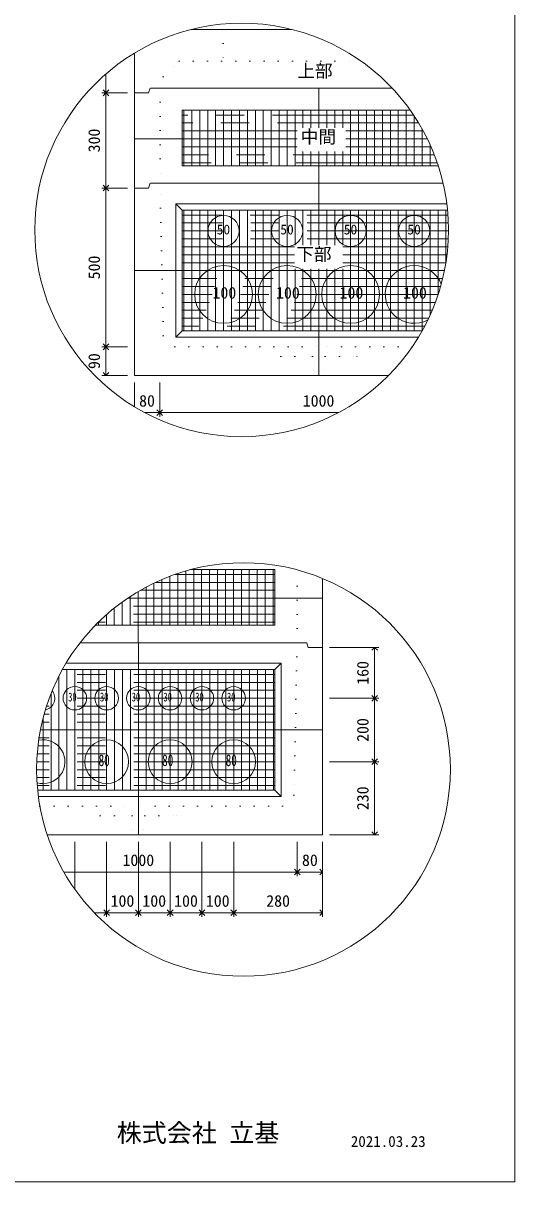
# Model space of a CAD drawing. Units: millimetres, scale not verified. Extents: x -9756 to 9756, y -4538 to 4538.
# Drawn here: x -5896 to -3685, y -4012 to 1201 of the extents above; entities that cross this region are included whole.
import ezdxf
from ezdxf.enums import TextEntityAlignment as Align

# ---------------------------------------------------------------- set-up
doc = ezdxf.new("R2010")
doc.units = ezdxf.units.MM
doc.header["$LTSCALE"] = 20
for name, pattern in [('DASHED1', [1.8, 1.2, -0.6]), ('USER2', [50.8, 31.75, -6.35, 6.35, -6.35]), ('USER5', [3.185, 0.01, -3.175])]:
    doc.linetypes.add(name, pattern=pattern)
for name, color, linetype, lineweight in [('0-2_waku', 7, 'Continuous', 18), ('0-3_gaikei', 7, 'Continuous', 18), ('0-4_kakure', 7, 'DASHED1', 5), ('0-5_sunpou', 7, 'Continuous', 5), ('0-7_hole', 7, 'Continuous', 18), ('0-8_uchigawa', 6, 'Continuous', 18), ('0-D_文字１', 7, 'Continuous', 18), ('0-E_コア部分\u3000寸法補助線3', 150, 'USER2', 18), ('0-F_コア部分\u3000寸法補助線2', 150, 'USER2', 18), ('1-0_コア部分\u3000中心補助線', 1, 'Continuous', 18), ('1-1_コア部分\u3000寸法補助線', 7, 'USER2', 5), ('1-2_uchigawa2', 6, 'USER2', 18)]:
    doc.layers.add(name, color=color, linetype=linetype, lineweight=lineweight)
doc.styles.add('ＭＳ ゴシック', font='')
doc.styles.get('ＭＳ ゴシック').set_extended_font_data('MS Gothic')

# ---------------------------------------------------------------- blocks, each defined once
blk = doc.blocks.new('_Open90')
at = {"layer": '0-5_sunpou'}
blk.add_line((0, 0), (-1, 0), dxfattribs=at)
blk.add_lwpolyline([(-0.5, 0.5), (0, 0), (-0.5, -0.5)], dxfattribs=at)

msp = doc.modelspace()

# ---------------------------------------------------------------- linework, layer by layer
at = {"layer": '0-2_waku'}
for p in [(-3685.01, 4537.56), (-9756.21, -4012.44)]:
    msp.add_line(p, (-3685.01, -4012.44), dxfattribs=at)
at = {"layer": '0-3_gaikei'}
for p, q in [((-5138.82, 1173.32), (-5031.59, 1173.32)), ((-5138.82, 1173.32), (-5031.59, 1173.32)), ((-5138.82, 1173.32), (-5031.59, 1173.32)), ((-4688.24, 1173.32), (-5138.82, 1173.32)), ((-5138.73, 1173.32), (-4688.24, 1173.32)), ((-5138.73, 1173.32), (-4688.24, 1173.32)), ((-5395.86, 887.61), (-5395.86, 1066.2)), ((-5395.86, 887.61), (-5395.86, -383.77)), ((-5331.58, 887.61), (-5395.86, 887.61)), ((-5331.58, 887.61), (-5395.86, 887.61)), ((-5324.44, 909.04), (-5331.58, 887.61)), ((-4566.1, 909.04), (-5323.22, 909.04)), ((-4236.79, 909.04), (-4567.32, 909.04)), ((-5324.44, 480.49), (-5331.58, 459.06)), ((-4566.1, 480.49), (-5323.22, 480.49)), ((-4007.21, 480.49), (-4567.32, 480.49)), ((-5331.58, 459.06), (-5395.86, 459.06)), ((-5331.58, 459.06), (-5395.86, 459.06)), ((-5395.86, -383.77), (-4252.44, -383.77)), ((-5395.86, -383.77), (-4252.44, -383.77)), ((-5395.86, -383.77), (-4252.44, -383.77)), ((-4549.26, -2007.89), (-4549.26, -1297.69)), ((-4620.69, -1586.48), (-4613.55, -1607.9)), ((-4549.26, -1607.9), (-4613.55, -1607.9))]:
    msp.add_line(p, q, dxfattribs=at)
for points in [[(-5787.93, -2450.73), (-4549.26, -2450.73), (-4549.26, -1607.9)], [(-5769.78, -2450.73), (-4549.26, -2450.73), (-4549.26, -1607.9)], [(-4620.69, -1586.48), (-5377.8, -1586.48), (-5639.83, -1586.48)]]:
    msp.add_lwpolyline(points, dxfattribs=at)
at = {"layer": '0-4_kakure', "linetype": 'USER5', "lineweight": 18}
for p, q in [((-4995.88, 1173.32), (-4995.88, 1197.36)), ((-4995.88, 1173.32), (-4995.88, 1030.47)), ((-5266.08, 959.04), (-5194.65, 1030.47)), ((-5194.65, 1030.47), (-4376.67, 1030.47)), ((-5266.08, 959.04), (-5280.36, 909.04)), ((-5280.36, 909.04), (-5280.36, 480.49)), ((-5265.62, -205.2), (-5280.36, 480.49)), ((-5265.62, -205.2), (-5214.53, -255.2)), ((-5214.53, -255.2), (-4566.1, -255.2)), ((-4737.53, -298.06), (-4780.38, -255.2)), ((-4146.19, -255.2), (-4566.1, -255.2)), ((-4394.68, -298.06), (-4351.83, -255.2)), ((-4737.53, -298.06), (-4594.67, -298.06)), ((-4594.67, -298.06), (-4588.96, -383.77)), ((-4537.53, -298.06), (-4543.25, -383.77)), ((-4537.53, -298.06), (-4394.68, -298.06)), ((-4663.54, -1586.48), (-4663.54, -1258.84)), ((-4663.54, -1586.48), (-4678.29, -2272.16)), ((-4678.29, -2272.16), (-4729.37, -2322.16)), ((-5820.71, -2322.16), (-5377.8, -2322.16)), ((-5549.22, -2365.02), (-5592.08, -2322.16)), ((-4729.37, -2322.16), (-5377.8, -2322.16)), ((-5206.38, -2365.02), (-5163.52, -2322.16)), ((-5549.22, -2365.02), (-5406.37, -2365.02)), ((-5406.37, -2365.02), (-5400.65, -2450.73)), ((-5349.23, -2365.02), (-5354.94, -2450.73)), ((-5349.23, -2365.02), (-5206.38, -2365.02))]:
    msp.add_line(p, q, dxfattribs=at)
at = {"layer": '0-5_sunpou', "color": 150, "lineweight": 18}
for p, q in [((-5523.45, 973.16), (-5523.45, 913.33)), ((-5427.29, 887.61), (-5542.03, 887.61)), ((-5458.72, 887.61), (-5542.03, 887.61)), ((-5523.45, 861.9), (-5523.45, 484.77)), ((-5427.29, 459.06), (-5542.03, 459.06)), ((-5427.29, 459.06), (-5542.03, 459.06)), ((-5523.45, 433.35), (-5523.45, -229.49)), ((-5427.29, -255.2), (-5542.03, -255.2)), ((-5458.72, -255.2), (-5542.03, -255.2)), ((-5523.45, -280.91), (-5523.45, -358.05)), ((-5427.29, -383.77), (-5542.03, -383.77)), ((-5395.86, -415.19), (-5395.86, -524.74)), ((-5281.58, -415.19), (-5281.58, -570.07)), ((-5281.58, -415.19), (-5281.58, -570.07)), ((-5348.67, -551.5), (-5307.29, -551.5)), ((-5255.87, -551.5), (-4478.39, -551.5)), ((-4517.84, -1607.9), (-4296.98, -1607.9)), ((-4315.55, -1633.62), (-4315.55, -1810.75)), ((-4517.84, -1836.47), (-4296.98, -1836.47)), ((-4517.84, -1836.47), (-4296.98, -1836.47)), ((-4315.55, -1862.18), (-4315.55, -2096.46)), ((-4517.84, -2122.17), (-4296.98, -2122.17)), ((-4517.84, -2122.17), (-4296.98, -2122.17)), ((-4315.55, -2147.88), (-4315.55, -2425.02)), ((-5663.5, -2482.16), (-5663.5, -2696.04)), ((-5520.65, -2482.16), (-5520.65, -2820.35)), ((-5520.65, -2482.16), (-5520.65, -2820.35)), ((-5377.8, -2482.16), (-5377.8, -2820.35)), ((-5377.8, -2482.16), (-5377.8, -2820.35)), ((-5234.95, -2482.16), (-5234.95, -2820.35)), ((-5234.95, -2482.16), (-5234.95, -2820.35)), ((-5092.1, -2482.16), (-5092.1, -2820.35)), ((-5092.1, -2482.16), (-5092.1, -2820.35)), ((-4949.24, -2482.16), (-4949.24, -2820.35)), ((-4949.24, -2482.16), (-4949.24, -2820.35)), ((-4663.54, -2482.16), (-4663.54, -2637.03)), ((-4663.54, -2482.16), (-4663.54, -2637.03)), ((-4549.26, -2482.16), (-4549.26, -2637.03)), ((-4549.26, -2482.16), (-4549.26, -2820.35)), ((-4517.84, -2450.73), (-4296.98, -2450.73)), ((-5713.04, -2618.46), (-4689.26, -2618.46)), ((-4637.83, -2618.46), (-4574.98, -2618.46)), ((-5575.93, -2801.78), (-5546.36, -2801.78)), ((-5494.94, -2801.78), (-5403.51, -2801.78)), ((-5352.09, -2801.78), (-5260.66, -2801.78)), ((-5209.23, -2801.78), (-5117.81, -2801.78)), ((-5066.38, -2801.78), (-4974.96, -2801.78)), ((-4923.53, -2801.78), (-4574.98, -2801.78))]:
    msp.add_line(p, q, dxfattribs=at)
for centre in [(-4913.53, 270.73), (-4905.18, -2157.18)]:
    msp.add_circle(centre, 930.28, dxfattribs=at)
at = {"layer": '0-7_hole'}
for centre, radius in [((-4994.66, 266.21), 70), ((-4708.96, 266.21), 70), ((-4423.25, 266.21), 70), ((-4137.55, 266.21), 70), ((-4994.66, -19.49), 130), ((-4708.96, -19.49), 130), ((-4423.25, -19.49), 130), ((-5663.5, -1836.47), 52.85), ((-5520.65, -1836.47), 52.85), ((-5377.8, -1836.47), 52.85), ((-5234.95, -1836.47), 52.85), ((-5092.1, -1836.47), 52.85), ((-4949.24, -1836.47), 52.85), ((-5520.65, -2122.17), 98.57), ((-5234.95, -2122.17), 98.57), ((-4949.24, -2122.17), 98.57)]:
    msp.add_circle(centre, radius, dxfattribs=at)
for centre, radius, start, end in [((-4137.55, -19.49), 130, 20.66629, 298.32089), ((-5806.35, -1836.47), 52.85, 281.59033, 39.2294), ((-5806.35, -2122.17), 98.57, 253.99064, 101.55918)]:
    msp.add_arc(centre, radius, start, end, dxfattribs=at)
at = {"layer": '0-8_uchigawa'}
for p, q in [((-5208.94, 387.63), (-5180.37, 359.06)), ((-5208.94, -212.34), (-5208.94, 387.63)), ((-5180.37, 359.06), (-4566.1, 359.06)), ((-5180.37, -183.77), (-5180.37, 359.06)), ((-4566.1, 359.06), (-3987.46, 359.06)), ((-5208.94, -212.34), (-5180.37, -183.77)), ((-5180.37, -183.77), (-4101.84, -183.77)), ((-5208.94, -212.34), (-4118.51, -212.34)), ((-4763.54, -2250.74), (-4763.54, -1707.9)), ((-4734.97, -2279.31), (-4734.97, -1679.33)), ((-5830.74, -2250.74), (-4763.54, -2250.74)), ((-5827.41, -2279.31), (-4734.97, -2279.31)), ((-4734.97, -2279.31), (-4763.54, -2250.74))]:
    msp.add_line(p, q, dxfattribs=at)
for points in [[(-5208.94, 387.63), (-4566.1, 387.63), (-3990.63, 387.63)], [(-5719.77, -1707.9), (-5377.8, -1707.9), (-4763.54, -1707.9), (-4734.97, -1679.33)], [(-5703.35, -1679.33), (-5377.8, -1679.33), (-4734.97, -1679.33)]]:
    msp.add_lwpolyline(points, dxfattribs=at)
at = {"layer": '0-E_コア部分\u3000寸法補助線3'}
for p, q in [((-5173.22, 559.05), (-5173.22, 809.04)), ((-5101.8, 559.05), (-5101.8, 809.04)), ((-5030.37, 559.05), (-5030.37, 809.04)), ((-4958.95, 559.05), (-4958.95, 809.04)), ((-4887.52, 559.05), (-4887.52, 809.04)), ((-4816.09, 559.05), (-4816.09, 809.04)), ((-4744.67, 559.05), (-4744.67, 809.04)), ((-4673.24, 559.05), (-4673.24, 809.04)), ((-4601.82, 730.13), (-4601.82, 809.04)), ((-4530.39, 730.13), (-4530.39, 809.04)), ((-4458.97, 730.13), (-4458.97, 809.04)), ((-4387.54, 559.05), (-4387.54, 809.04)), ((-4316.11, 559.05), (-4316.11, 809.04)), ((-4244.69, 559.05), (-4244.69, 809.04)), ((-4173.26, 559.05), (-4173.26, 809.04)), ((-4663.32, 716.19), (-5180.37, 716.19)), ((-4096.84, 716.19), (-4444.75, 716.19)), ((-4101.84, 559.05), (-4101.84, 725.23)), ((-4663.32, 644.77), (-5180.37, 644.77)), ((-4061.76, 644.77), (-4444.75, 644.77)), ((-4601.82, 559.05), (-4601.82, 623.19)), ((-4530.39, 559.05), (-4530.39, 623.19)), ((-4458.97, 559.05), (-4458.97, 623.19)), ((-4030.41, 559.05), (-4030.41, 563.16)), ((-3985.66, 337.63), (-5180.37, 337.63)), ((-5173.22, -183.77), (-5173.22, 359.06)), ((-5101.8, -183.77), (-5101.8, 359.06)), ((-5030.37, -183.77), (-5030.37, 359.06)), ((-4958.95, -183.77), (-4958.95, 359.06)), ((-4887.52, -183.77), (-4887.52, 359.06)), ((-4816.09, -183.77), (-4816.09, 359.06)), ((-4744.67, -183.77), (-4744.67, 359.06)), ((-4673.24, 202.77), (-4673.24, 359.06)), ((-4601.82, 202.77), (-4601.82, 359.06)), ((-4530.39, 202.77), (-4530.39, 359.06)), ((-4458.97, 202.77), (-4458.97, 359.06)), ((-4387.54, -183.77), (-4387.54, 359.06)), ((-4316.11, -183.77), (-4316.11, 359.06)), ((-4244.69, -183.77), (-4244.69, 359.06)), ((-4173.26, -183.77), (-4173.26, 359.06)), ((-4101.84, -183.77), (-4101.84, 359.06)), ((-4030.41, -21.69), (-4030.41, 359.06)), ((-3983.27, 266.21), (-5180.37, 266.21)), ((-4676.46, 194.78), (-5180.37, 194.78)), ((-3986.36, 194.78), (-4457.89, 194.78)), ((-4676.46, 123.36), (-5180.37, 123.36)), ((-3995, 123.36), (-4457.89, 123.36)), ((-4673.24, -183.77), (-4673.24, 95.83)), ((-4601.82, -183.77), (-4601.82, 95.83)), ((-4530.39, -183.77), (-4530.39, 95.83)), ((-4458.97, -183.77), (-4458.97, 95.83)), ((-4009.35, 51.93), (-5180.37, 51.93)), ((-4029.69, -19.49), (-5180.37, -19.49)), ((-4056.43, -90.92), (-5180.37, -90.92)), ((-4090.21, -162.35), (-5180.37, -162.35)), ((-5271.88, -1507.91), (-5271.88, -1302.23)), ((-5200.45, -1507.91), (-5200.45, -1275.01)), ((-5129.03, -1507.91), (-5129.03, -1257.92)), ((-5057.6, -1507.91), (-5057.6, -1257.92)), ((-4986.17, -1507.91), (-4986.17, -1257.92)), ((-4914.75, -1507.91), (-4914.75, -1257.92)), ((-4843.32, -1507.91), (-4843.32, -1257.92)), ((-4771.9, -1507.91), (-4771.9, -1257.92)), ((-4764.75, -1350.77), (-5368.98, -1350.77)), ((-5343.3, -1507.91), (-5343.3, -1336.54)), ((-5414.73, -1507.91), (-5414.73, -1378.87)), ((-5486.16, -1507.91), (-5486.16, -1430.63)), ((-4764.75, -1422.2), (-5475.45, -1422.2)), ((-5557.58, -1507.91), (-5557.58, -1494.02)), ((-5699.21, -2250.74), (-5699.21, -1707.9)), ((-5627.79, -2250.74), (-5627.79, -1707.9)), ((-5556.36, -2250.74), (-5556.36, -1707.9)), ((-5484.94, -2250.74), (-5484.94, -1707.9)), ((-5413.51, -2250.74), (-5413.51, -1707.9)), ((-5342.09, -2250.74), (-5342.09, -1707.9)), ((-5270.66, -2250.74), (-5270.66, -1707.9)), ((-5199.23, -2250.74), (-5199.23, -1707.9)), ((-5127.81, -2250.74), (-5127.81, -1707.9)), ((-5056.38, -2250.74), (-5056.38, -1707.9)), ((-4984.96, -2250.74), (-4984.96, -1707.9)), ((-4913.53, -2250.74), (-4913.53, -1707.9)), ((-4842.1, -2250.74), (-4842.1, -1707.9)), ((-4770.68, -2250.74), (-4770.68, -1707.9)), ((-4763.54, -1729.33), (-5731.23, -1729.33)), ((-5770.64, -2250.74), (-5770.64, -1816.02)), ((-4763.54, -1800.75), (-5764.47, -1800.75)), ((-4763.54, -1872.18), (-5790.72, -1872.18)), ((-4763.54, -1943.61), (-5810.61, -1943.61)), ((-4763.54, -2015.03), (-5824.53, -2015.03)), ((-4763.54, -2086.46), (-5832.77, -2086.46)), ((-4763.54, -2157.88), (-5835.46, -2157.88)), ((-4763.54, -2229.31), (-5832.66, -2229.31))]:
    msp.add_line(p, q, dxfattribs=at)
at = {"layer": '0-F_コア部分\u3000寸法補助線2'}
for p, q in [((-5137.51, 559.05), (-5137.51, 809.04)), ((-5066.08, 559.05), (-5066.08, 809.04)), ((-4994.66, 559.05), (-4994.66, 809.04)), ((-4923.23, 559.05), (-4923.23, 809.04)), ((-4780.38, 559.05), (-4780.38, 809.04)), ((-4637.53, 730.13), (-4637.53, 809.04)), ((-4494.68, 730.13), (-4494.68, 809.04)), ((-4351.83, 559.05), (-4351.83, 809.04)), ((-4208.97, 559.05), (-4208.97, 809.04)), ((-4117.36, 751.9), (-5180.37, 751.9)), ((-4066.12, 559.05), (-4066.12, 654.55)), ((-4046.96, 609.05), (-5180.37, 609.05)), ((-4637.53, 559.05), (-4637.53, 623.19)), ((-4494.68, 559.05), (-4494.68, 623.19)), ((-5066.08, -183.77), (-5066.08, 359.06)), ((-4994.66, -183.77), (-4994.66, 359.06)), ((-4923.23, -183.77), (-4923.23, 359.06)), ((-4780.38, -183.77), (-4780.38, 359.06)), ((-4637.53, 202.77), (-4637.53, 359.06)), ((-4494.68, 202.77), (-4494.68, 359.06)), ((-4351.83, -183.77), (-4351.83, 359.06)), ((-4208.97, -183.77), (-4208.97, 359.06)), ((-4066.12, -113.08), (-4066.12, 359.06)), ((-3983.78, 301.92), (-5180.37, 301.92)), ((-4676.46, 159.07), (-5180.37, 159.07)), ((-3989.98, 159.07), (-4457.89, 159.07)), ((-4637.53, -183.77), (-4637.53, 95.83)), ((-4494.68, -183.77), (-4494.68, 95.83)), ((-4018.75, 16.22), (-5180.37, 16.22)), ((-4072.39, -126.63), (-5180.37, -126.63)), ((-5164.74, -1507.91), (-5164.74, -1263.85)), ((-5021.89, -1507.91), (-5021.89, -1257.92)), ((-4879.04, -1507.91), (-4879.04, -1257.92)), ((-5307.59, -1507.91), (-5307.59, -1318.45)), ((-4764.75, -1315.06), (-5300.45, -1315.06)), ((-5450.44, -1507.91), (-5450.44, -1403.46)), ((-4764.75, -1457.91), (-5518.72, -1457.91)), ((-5592.08, -2250.74), (-5592.08, -1707.9)), ((-5449.22, -2250.74), (-5449.22, -1707.9)), ((-5306.37, -2250.74), (-5306.37, -1707.9)), ((-5163.52, -2250.74), (-5163.52, -1707.9)), ((-5020.67, -2250.74), (-5020.67, -1707.9)), ((-4877.82, -2250.74), (-4877.82, -1707.9)), ((-4763.54, -1765.04), (-5748.77, -1765.04)), ((-5734.93, -2250.74), (-5734.93, -1736.55)), ((-5806.35, -2250.74), (-5806.35, -1926.31)), ((-4763.54, -1907.89), (-5801.43, -1907.89)), ((-4763.54, -2050.74), (-5829.35, -2050.74)), ((-4763.54, -2193.6), (-5834.74, -2193.6))]:
    msp.add_line(p, q, dxfattribs=at)
at = {"layer": '1-0_コア部分\u3000中心補助線'}
for p, q in [((-4566.1, 730.13), (-4566.1, 909.04)), ((-4663.32, 680.48), (-5395.86, 680.48)), ((-4078.35, 680.48), (-4444.75, 680.48)), ((-4566.1, 480.49), (-4566.1, 623.19)), ((-4566.1, 202.77), (-4566.1, 480.49)), ((-5394.64, 87.64), (-4001.45, 87.64)), ((-4566.1, -383.77), (-4566.1, 95.83)), ((-4551.7, -1386.48), (-5426.17, -1386.48)), ((-5379.02, -1586.48), (-5379.02, -1356.63)), ((-5377.8, -2450.73), (-5377.8, -1586.48)), ((-5818.3, -1979.32), (-4549.26, -1979.32))]:
    msp.add_line(p, q, dxfattribs=at)
at = {"layer": '1-1_コア部分\u3000寸法補助線'}
for p, q in [((-4140.07, 787.62), (-5180.37, 787.62)), ((-5137.51, 559.05), (-5137.51, 809.04)), ((-4994.66, 559.05), (-4994.66, 809.04)), ((-4851.81, 559.05), (-4851.81, 809.04)), ((-4708.96, 559.05), (-4708.96, 809.04)), ((-4423.25, 559.05), (-4423.25, 809.04)), ((-4280.4, 559.05), (-4280.4, 809.04)), ((-4137.55, 559.05), (-4137.55, 783.83)), ((-4033.85, 573.34), (-5180.37, 573.34)), ((-5137.51, -183.77), (-5137.51, 359.06)), ((-4994.66, -183.77), (-4994.66, 359.06)), ((-4851.81, -183.77), (-4851.81, 359.06)), ((-4708.96, -183.77), (-4708.96, 359.06)), ((-4423.25, -183.77), (-4423.25, 359.06)), ((-4280.4, -183.77), (-4280.4, 359.06)), ((-4137.55, -183.77), (-4137.55, 359.06)), ((-3994.7, 125.27), (-3994.7, 359.06)), ((-3984.13, 230.5), (-5180.37, 230.5)), ((-4042.22, -55.21), (-5180.37, -55.21)), ((-5236.17, -1507.91), (-5236.17, -1287.78)), ((-4764.75, -1279.35), (-5213.1, -1279.35)), ((-5093.31, -1507.91), (-5093.31, -1257.92)), ((-4950.46, -1507.91), (-4950.46, -1257.92)), ((-4807.61, -1507.91), (-4807.61, -1257.92)), ((-4764.75, -1493.62), (-5557.18, -1493.62)), ((-5521.87, -1507.91), (-5521.87, -1460.69)), ((-5663.5, -2250.74), (-5663.5, -1707.9)), ((-5520.65, -2250.74), (-5520.65, -1707.9)), ((-5234.95, -2250.74), (-5234.95, -1707.9)), ((-5092.1, -2250.74), (-5092.1, -1707.9)), ((-4949.24, -2250.74), (-4949.24, -1707.9)), ((-4806.39, -2250.74), (-4806.39, -1707.9)), ((-4763.54, -1836.47), (-5778.42, -1836.47)), ((-5806.35, -2250.74), (-5806.35, -1926.31)), ((-4763.54, -2122.17), (-5834.8, -2122.17))]:
    msp.add_line(p, q, dxfattribs=at)
at = {"layer": '1-2_uchigawa2'}
for p, q in [((-5180.37, 809.04), (-4566.1, 809.04)), ((-5180.37, 809.04), (-5180.37, 559.05)), ((-4154.83, 809.04), (-4566.1, 809.04)), ((-5180.37, 559.05), (-4566.1, 559.05)), ((-4029.06, 559.05), (-4566.1, 559.05)), ((-4764.75, -1257.92), (-5143.37, -1257.92)), ((-4764.75, -1257.92), (-4764.75, -1507.91)), ((-5571.4, -1507.91), (-5379.02, -1507.91)), ((-4764.75, -1507.91), (-5379.02, -1507.91))]:
    msp.add_line(p, q, dxfattribs=at)

# ---------------------------------------------------------------- block references
at = {"layer": '0-5_sunpou', "xscale": 25.7133, "yscale": 25.7133}
for p, rotation in [((-5523.45, 887.61), 270), ((-5523.45, 887.61), 90), ((-5523.45, 459.06), 270), ((-5523.45, 459.06), 90), ((-5523.45, -255.2), 270), ((-5523.45, -255.2), 90), ((-5523.45, -383.77), 270), ((-5281.58, -551.5), 180), ((-4315.55, -1607.9), 90), ((-4315.55, -1836.47), 270), ((-4315.55, -1836.47), 90), ((-4315.55, -2122.17), 270), ((-4315.55, -2122.17), 90), ((-4315.55, -2450.73), 270), ((-4663.54, -2618.46), 180), ((-5520.65, -2801.78), 180), ((-5377.8, -2801.78), 180), ((-5234.95, -2801.78), 180), ((-5092.1, -2801.78), 180), ((-4949.24, -2801.78), 180)]:
    msp.add_blockref('_Open90', p, dxfattribs=dict(at, rotation=rotation))
for p in [(-5281.58, -551.5), (-4663.54, -2618.46), (-4549.26, -2618.46), (-5520.65, -2801.78), (-5377.8, -2801.78), (-5234.95, -2801.78), (-5092.1, -2801.78), (-4949.24, -2801.78), (-4549.26, -2801.78)]:
    msp.add_blockref('_Open90', p, dxfattribs=at)

# ---------------------------------------------------------------- texts
at = {"layer": '0-5_sunpou', "style": 'ＭＳ ゴシック'}
for s, p in [('300', (-5534.88, 619.77)), ('500', (-5534.88, 48.36)), ('90', (-5534.88, -355.2)), ('160', (-4326.98, -1775.75)), ('200', (-4326.98, -2032.89)), ('230', (-4326.98, -2340.02))]:
    msp.add_text(s, height=52.36, rotation=90, dxfattribs=at).set_placement(p, align=Align.BOTTOM_LEFT)
for s, p in [('80', (-5374.43, -540.07)), ('1000', (-4638.75, -540.07)), ('1000', (-5449.23, -2607.03)), ('80', (-4642.12, -2607.03)), ('100', (-5502.79, -2790.35)), ('100', (-5359.94, -2790.35)), ('100', (-5217.09, -2790.35)), ('100', (-5074.24, -2790.35)), ('280', (-4802.82, -2790.35))]:
    msp.add_text(s, height=52.36, dxfattribs=at).set_placement(p, align=Align.BOTTOM_LEFT)
at = {"layer": '0-D_文字１', "style": 'ＭＳ ゴシック'}
for s, height, p in [('上部', 58.18, (-4662.93, 939.92)), ('中間', 58.18, (-4647.62, 643.37)), ('50', 44.51, (-5025.5, 237.15)), ('50', 44.51, (-4739.8, 237.15)), ('50', 44.51, (-4454.1, 237.15)), ('50', 44.51, (-4168.39, 237.15)), ('下部', 58.18, (-4667.91, 115.11)), ('100', 52.36, (-5044.58, -54.04)), ('100', 52.36, (-4758.87, -54.04)), ('100', 52.36, (-4473.17, -54.04)), ('100', 52.36, (-4187.47, -54.04)), ('株式会社 立基', 82.47, (-5475.08, -3857.99)), ('2021.03.23', 49.48, (-4422.51, -3870.32))]:
    msp.add_text(s, height=height, dxfattribs=at).set_placement(p, align=Align.BOTTOM_LEFT)
at = {"layer": '0-D_文字１', "style": 'ＭＳ ゴシック', "width": 0.7}
for s, height, p in [('30', 40.06, (-5693.51, -1862.94)), ('30', 40.06, (-5550.66, -1862.94)), ('30', 40.06, (-5407.8, -1862.94)), ('30', 40.06, (-5264.95, -1862.94)), ('30', 40.06, (-5122.1, -1862.94)), ('30', 40.06, (-4979.25, -1862.94)), ('80', 52.36, (-5556.46, -2157.43)), ('80', 52.36, (-5270.76, -2157.43)), ('80', 52.36, (-4985.06, -2157.43))]:
    msp.add_text(s, height=height, dxfattribs=at).set_placement(p, align=Align.BOTTOM_LEFT)

doc.saveas('drawing.dxf')
